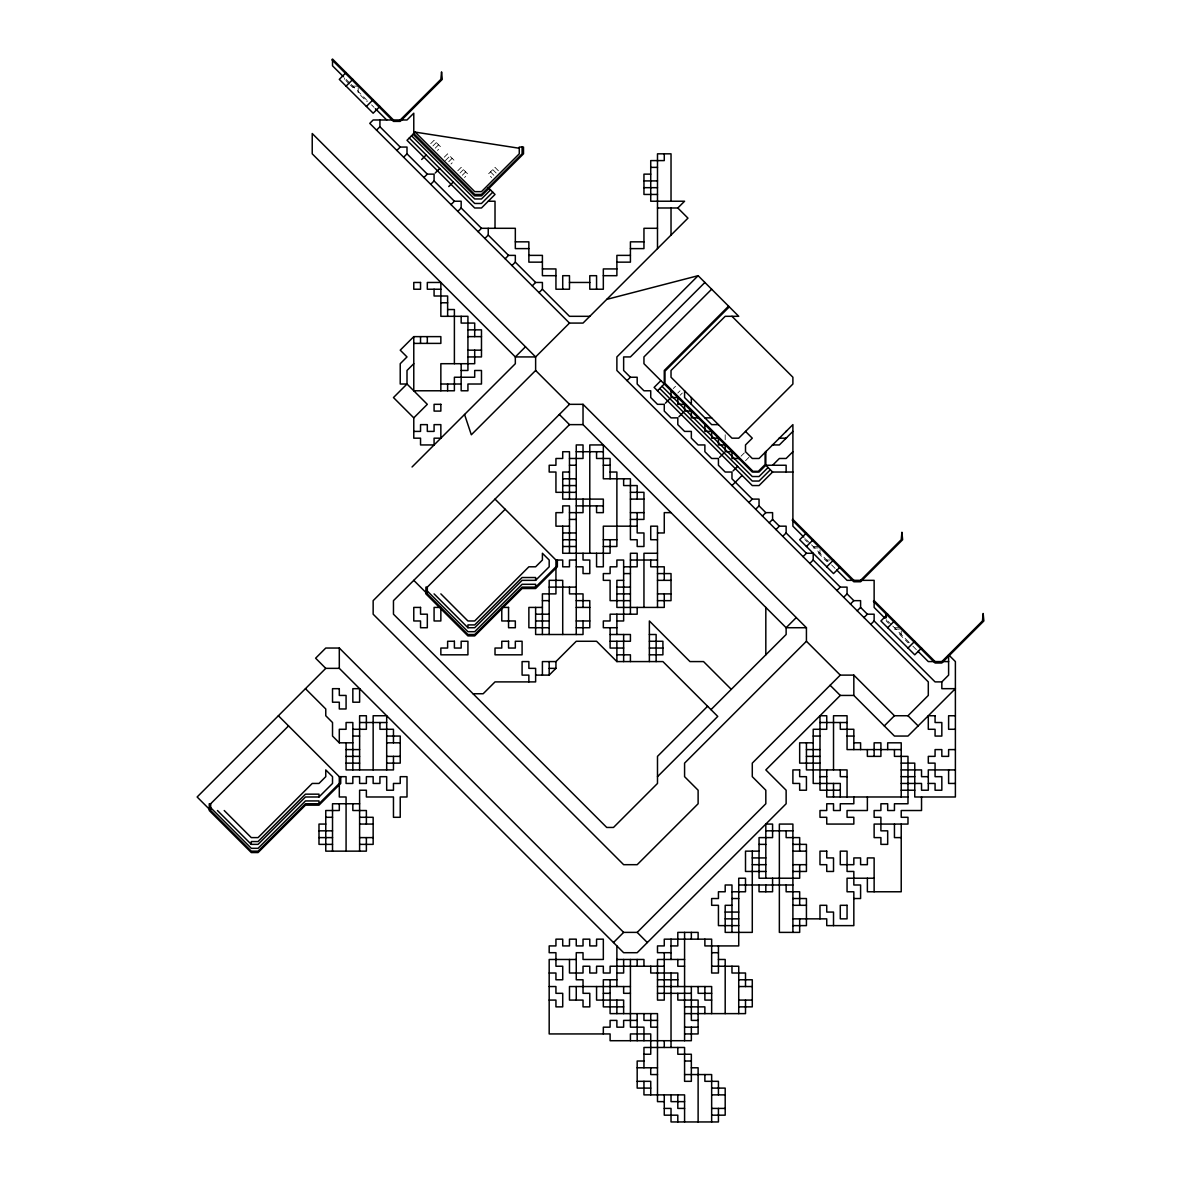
<?xml version="1.0" encoding="UTF-8"?>
<svg xmlns="http://www.w3.org/2000/svg" width="1181" height="1181" viewBox="0 0 1181 1181"><rect width="100%" height="100%" fill="white"/><g stroke="black" fill="none" stroke-linecap="round" stroke-linejoin="round"><path stroke-width="0.75" stroke-dasharray="5 3.75" d="M430.696 143.669L434.077 140.288L440.853 147.064L437.472 150.445M432.955 145.927L436.335 142.547M435.213 148.186L438.594 144.805M444.233 157.221L447.629 153.825L454.39 160.601L451.009 163.982M445.37 160.601L449.887 156.084M448.75 161.723L452.131 158.343M457.785 170.758L461.166 167.377L467.927 174.138L464.546 177.519M460.029 173.017L463.424 169.621M462.288 175.275L465.683 171.88M673.288 388.519L675.547 386.276M677.805 393.037L680.064 390.778M680.064 395.295L682.323 393.037M740.989 456.22L744.384 452.84M745.506 460.738L748.887 457.357M352.839 86.124L357.917 86.124M366.376 101.079L367.793 101.079M813.207 546.493L818.285 546.493M813.207 547.91L818.566 547.91M826.744 560.03L830.125 560.03M828.161 561.447L826.744 561.447L818.566 553.269L818.566 551.852M894.445 627.731L899.523 627.731M894.445 629.148L899.804 629.148M909.4 642.685L907.982 642.685L899.804 634.507L899.804 633.09M498.397 170.758L495.016 167.377L488.24 174.138L491.636 177.519M492.757 169.621L496.138 173.017M490.499 171.88L493.879 175.275M346.077 79.363L350.58 83.881M351.156 84.442L366.376 99.676M371.572 104.858L374.097 107.382M806.431 539.732L810.24 543.526M811.509 544.795L830.287 563.588M831.586 564.872L835.454 568.74M887.684 620.97L891.493 624.779M892.762 626.048L911.54 644.826M912.824 646.11L916.692 649.978M345.826 80.529L349.34 84.028M350.506 85.209L352.839 87.542L358.197 87.542L358.197 92.9L365.209 99.913M807.361 542.064L805.029 539.732L805.029 538.315M888.599 623.302L886.267 620.97L886.267 619.553M901.221 631.126L901.221 634.507M819.983 549.874L819.983 553.269M725.193 434.785L725.193 439.863M344.66 77.946L344.66 79.363"/><path stroke-width="1.5" d="M346.077 72.587L339.301 79.363L373.152 113.214L379.928 106.438M346.077 86.124L352.839 79.363M366.376 106.438L373.152 99.676M376.532 130.131L379.928 126.751L379.928 119.975M400.226 119.975L440.853 79.363L441.561 71.879L442.27 79.363L400.226 121.392L393.465 121.392L331.831 59.759L332.525 59.05L393.465 119.975M396.846 150.445L400.226 147.064L407.002 147.064L407.002 153.825L427.315 174.138L434.077 174.138L434.077 180.914L454.39 201.228L461.166 201.228L461.166 207.989L481.479 228.302L515.329 228.302L515.329 248.615L528.867 248.615M519.271 148.26L415.181 132.11L407.002 140.288L474.703 207.989L481.479 207.989L495.016 194.452L488.24 187.676M403.622 157.221L407.002 153.825M421.676 159.479L426.179 154.962M423.935 177.519L427.315 174.138M435.213 173.017L439.731 168.499M430.696 184.295L434.077 180.914M448.75 186.554L453.268 182.036M451.009 204.608L454.39 201.228M457.785 211.369L461.166 207.989M657.492 207.989L677.805 207.989L687.962 218.145L583.03 323.077L569.478 323.077L369.771 123.37L373.152 119.975L407.002 119.975L413.778 113.214L413.778 133.527L474.703 194.452L481.479 194.452L522.091 153.825L522.091 147.064L523.508 147.064L523.508 153.825L481.479 195.869L474.703 195.869L413.07 134.221M490.499 189.934L481.479 198.969L474.703 198.969L411.519 135.771M492.757 192.193L481.479 203.472L474.703 203.472L409.261 138.029M478.084 231.683L481.479 228.302M484.86 238.459L488.24 235.078L488.24 228.302M413.778 343.391L440.853 343.391L440.853 336.629L413.778 336.629L400.226 350.166L407.002 356.928L400.226 363.704L400.226 384.017L407.002 384.017L427.315 404.33L413.778 417.867L413.778 438.181L420.539 438.181L420.539 444.942L434.077 444.942L434.077 438.181L440.853 438.181L440.853 424.629L434.077 424.629L434.077 431.405L427.315 431.405L427.315 424.629L420.539 424.629L420.539 431.405L413.778 431.405M505.173 258.772L508.553 255.376L515.329 255.376L515.329 262.152L535.628 282.466L542.404 282.466L542.404 289.227L569.478 316.316L589.791 316.316M413.778 363.704L407.002 370.48L407.002 384.017L393.465 397.554L413.778 417.867M511.934 265.533L515.329 262.152M532.247 285.846L535.628 282.466M539.023 292.622L542.404 289.227M525.486 346.771L515.329 356.928L515.329 363.704L412.051 466.982M677.805 207.989L684.581 201.228L650.731 201.228L650.731 160.601L664.268 160.601L664.268 153.825M569.478 323.077L535.628 356.928L515.329 356.928L312.227 153.825L312.227 133.527L535.628 356.928L535.628 370.48L471.322 434.785L464.546 414.472M569.478 404.33L373.152 600.657L373.152 614.194L623.642 864.684L637.179 864.684L698.119 803.759L698.119 790.222L684.581 776.67L684.581 763.133L806.431 641.268L806.431 627.731L583.03 404.33L569.478 404.33L535.628 370.48M731.969 316.301L792.894 377.241L792.894 384.017L738.73 438.181L731.969 438.181L671.029 377.241L671.029 370.48L725.208 316.301L738.73 316.301L698.119 275.69L616.881 356.928L616.881 370.48L928.296 681.895L928.296 695.432L907.982 715.745L894.445 715.745L853.833 675.119L840.282 675.119L752.282 763.133L752.282 776.67L765.819 790.222L765.819 803.759L637.179 932.385L623.642 932.385L339.301 648.044L325.764 648.044L315.607 658.201L325.764 668.357L339.301 668.357L623.642 952.698L637.179 952.698L786.133 803.759L786.133 790.222L765.819 769.909L840.282 695.432L853.833 695.432L894.445 736.058L907.982 736.058L955.385 688.671L941.833 688.671L941.833 681.895L948.609 675.119L948.609 654.82L955.385 661.581L955.385 796.983L914.758 796.983L914.758 763.133L901.221 763.133M704.88 282.466L630.418 356.928L623.642 356.928L623.642 370.48L630.418 377.241L637.179 377.241L637.179 384.017L643.955 390.778L650.731 390.778L650.731 397.554L657.492 404.33L664.268 404.33L664.268 411.091L671.029 417.867L677.805 417.867L677.805 424.629L684.581 431.405L691.343 431.405L691.343 438.181L698.119 444.942L704.88 444.942L704.88 451.718L711.656 458.479L718.432 458.479L718.432 465.255L725.193 472.031L731.969 472.031L731.969 478.792L752.282 499.105L759.043 499.105L759.043 505.881L765.819 512.643L772.581 512.643L772.581 519.419L779.357 526.18L786.133 526.18L786.133 532.956L806.431 553.269L813.207 553.269L813.207 560.03L840.282 587.119L847.057 587.119L847.057 593.881L853.833 600.657L860.595 600.657L860.595 607.418L867.371 614.194L874.132 614.194L874.132 620.97L935.072 681.895L941.833 681.895M325.764 668.357L197.138 796.983L209.258 809.118M806.431 627.731L786.133 627.731L583.03 424.629L569.478 424.629L393.465 600.657L393.465 614.194L606.724 827.453L613.485 827.453L657.492 783.446L657.492 756.371L707.596 706.268M711.656 289.227L643.955 356.928L643.955 363.704L752.282 472.031L759.043 472.031L765.819 465.255L786.133 465.255L786.133 472.031M627.037 380.622L630.418 377.241M339.301 783.446L318.988 803.759L305.451 803.759L258.063 851.147L251.287 851.147L210.676 810.52L210.676 803.759L288.533 725.902M555.941 566.806L535.628 587.119L522.091 587.119L474.703 634.507L467.927 634.507L427.315 593.881L427.315 587.119L505.173 509.262M728.588 306.159L664.268 370.48L664.268 384.017L657.492 390.778M729.282 306.868L664.977 371.174L664.977 383.308L752.976 471.322L758.335 471.322L765.111 464.546L765.111 452.412M660.888 380.622L654.112 387.398L752.282 485.568L759.043 485.568L772.581 472.031L792.894 472.031M665.39 403.193L669.907 398.676M678.927 416.731L683.445 412.228M217.437 810.52L251.287 844.371L258.063 844.371L305.451 796.983L318.988 796.983L332.525 783.446L332.525 776.67L325.764 769.909L325.764 776.67L318.988 783.446L312.227 783.446L258.063 837.609L251.287 837.609L224.213 810.52M434.077 593.881L467.927 627.731L474.703 627.731L522.091 580.343L535.628 580.343L549.18 566.806L549.18 560.03L542.404 553.269L542.404 560.03L535.628 566.806L528.867 566.806L474.703 620.97L467.927 620.97L440.853 593.881M719.554 457.357L724.071 452.84M733.091 470.894L737.608 466.377M542.404 675.119L542.404 661.581L555.941 661.581L576.254 641.268L596.567 641.268L616.881 661.581L662.91 661.581L717.753 716.424L657.492 776.67M731.969 485.568L742.126 475.412M535.628 675.119L549.18 675.119L555.941 668.357L555.941 661.581M792.894 431.405L779.357 444.942L772.581 444.942M768.078 467.514L759.043 476.534L752.282 476.534L662.01 386.276M772.581 465.255L779.357 458.479L786.133 458.479L792.894 451.718M770.337 469.772L759.043 481.051L752.282 481.051L659.751 388.519M748.887 502.486L752.282 499.105M755.663 509.262L759.043 505.881M762.424 516.023L765.819 512.643M769.2 522.799L772.581 519.419M775.976 529.575L779.357 526.18M782.737 536.336L786.133 532.956M806.431 532.956L799.67 539.732L833.52 573.582L840.282 566.806M806.431 546.493L813.207 539.732M803.05 556.65L806.431 553.269M809.826 563.426L813.207 560.03M826.744 566.806L833.52 560.03M796.274 617.574L786.133 627.731L786.133 634.507L710.977 709.648M836.901 590.5L840.282 587.119M843.677 597.276L847.057 593.881M860.595 580.343L901.221 539.732L901.93 532.247L902.624 539.732L860.595 581.761L853.833 581.761L792.185 520.112L792.894 519.419L853.833 580.343M850.438 604.037L853.833 600.657M857.214 610.813L860.595 607.418M863.975 617.574L867.371 614.194M870.751 624.35L874.132 620.97M887.684 614.194L880.908 620.97L914.758 654.82L921.534 648.044M887.684 627.731L894.445 620.97M613.485 942.541L623.642 932.385M907.982 648.044L914.758 641.268M941.833 661.581L982.459 620.97L983.168 613.485L983.862 620.97L941.833 662.999L935.072 662.999L873.438 601.365L874.132 600.657L935.072 661.581M884.289 725.902L894.445 715.745M606.724 299.384L698.119 275.69M522.091 147.064L519.271 147.064L519.271 153.825L481.479 191.632L474.703 191.632L415.181 132.11M650.731 167.377L657.492 167.377M650.731 174.138L643.955 174.138L643.955 194.452L657.492 194.452M643.955 180.914L657.492 180.914M643.955 187.676L657.492 187.676M488.24 201.228L495.016 201.228L495.016 228.302M657.492 228.302L643.955 228.302L643.955 248.615L630.418 248.615M515.329 241.839L528.867 241.839L528.867 262.152L542.404 262.152M643.955 241.839L630.418 241.839L630.418 262.152L616.881 262.152M528.867 255.376L542.404 255.376L542.404 275.69L555.941 275.69M630.418 255.376L616.881 255.376L616.881 275.69L603.329 275.69M542.404 268.928L555.941 268.928L555.941 289.227L569.478 289.227L569.478 275.69L562.717 275.69L562.717 289.227M616.881 268.928L603.329 268.928L603.329 289.227L589.791 289.227L589.791 275.69L596.567 275.69L596.567 289.227M569.478 282.466L589.791 282.466M440.853 289.227L427.315 289.227L427.315 282.466L440.853 282.466L440.853 316.316L467.927 316.316L467.927 370.48L461.166 370.48M440.853 302.779L447.629 302.779M447.629 309.54L454.39 309.54L454.39 363.704M467.927 329.853L481.479 329.853L481.479 356.928L467.927 356.928M467.927 336.629L481.479 336.629M467.927 350.166L481.479 350.166M440.853 384.017L461.166 384.017M698.119 417.867L691.343 417.867L691.343 411.091L684.581 411.091L684.581 404.33L677.805 404.33L677.805 397.554L671.029 397.554L671.029 390.778M704.88 417.867L711.656 417.867M718.432 424.629L711.656 424.629L684.581 397.554L684.581 390.778M785.705 431.833L786.546 430.976M779.357 438.181L786.133 438.181M778.929 438.594L779.785 437.752M785.705 438.594L786.546 437.752M772.167 445.37L773.009 444.514M576.254 451.718L603.329 451.718M765.391 452.131L766.233 451.29M569.478 458.479L583.03 458.479L583.03 444.942L576.254 444.942L576.254 634.507M738.73 458.479L731.969 458.479L731.969 451.718L725.193 451.718L725.193 444.942L718.432 444.942L718.432 438.181L711.656 438.181L711.656 431.405L704.88 431.405L704.88 424.629M569.478 465.255L576.254 465.255M603.329 465.255L610.105 465.255M569.478 472.031L562.717 472.031L562.717 499.105L603.329 499.105L603.329 512.643L596.567 512.643L596.567 505.881M610.105 472.031L616.881 472.031L616.881 546.493L603.329 546.493M562.717 478.792L576.254 478.792M562.717 485.568L576.254 485.568M576.254 492.329L555.941 492.329L555.941 472.031L549.18 472.031L549.18 465.255L555.941 465.255L555.941 458.479L562.717 458.479L562.717 451.718L569.478 451.718L569.478 499.105M630.418 492.329L643.955 492.329L643.955 519.419L630.418 519.419M630.418 499.105L643.955 499.105M576.254 505.881L603.329 505.881M569.478 512.643L583.03 512.643L583.03 499.105M630.418 512.643L643.955 512.643M671.029 512.643L664.268 512.643L664.268 532.956L657.492 532.956M569.478 519.419L576.254 519.419M569.478 526.18L555.941 526.18L555.941 512.643L562.717 512.643L562.717 505.881L569.478 505.881L569.478 553.269M637.179 526.18L603.329 526.18L603.329 566.806L596.567 566.806L596.567 553.269M562.717 532.956L576.254 532.956M562.717 539.732L576.254 539.732M603.329 539.732L616.881 539.732M657.492 539.732L650.731 539.732L650.731 526.18L657.492 526.18L657.492 607.418M562.717 546.493L576.254 546.493M657.492 553.269L643.955 553.269L643.955 607.418M495.016 499.105L555.941 560.03L562.717 560.03L562.717 566.806L569.478 566.806L569.478 560.03L576.254 560.03M630.418 560.03L657.492 560.03M576.254 566.806L583.03 566.806L583.03 573.582L589.791 573.582L589.791 560.03L583.03 560.03L583.03 553.269M623.642 566.806L637.179 566.806L637.179 553.269L630.418 553.269L630.418 614.194M623.642 573.582L630.418 573.582M657.492 573.582L671.029 573.582L671.029 600.657L657.492 600.657M623.642 580.343L616.881 580.343L616.881 607.418L664.268 607.418L664.268 593.881M657.492 580.343L671.029 580.343M427.315 587.119L425.898 587.119L425.898 593.881L467.927 635.909L474.703 635.909L522.091 588.522L535.628 588.522L557.358 566.806L557.358 560.03M549.18 587.119L576.254 587.119M616.881 587.119L630.418 587.119M616.881 593.881L630.418 593.881M657.492 593.881L671.029 593.881M542.404 600.657L549.18 600.657M576.254 600.657L589.791 600.657L589.791 627.731L576.254 627.731M630.418 600.657L610.105 600.657L610.105 580.343L603.329 580.343L603.329 573.582L610.105 573.582L610.105 566.806L616.881 566.806L616.881 560.03L623.642 560.03L623.642 620.97L616.881 620.97M439.155 607.418L434.077 607.418L434.077 620.97L440.853 620.97L440.853 607.418M542.404 607.418L528.867 607.418L528.867 627.731L549.18 627.731M576.254 607.418L589.791 607.418M535.628 614.194L549.18 614.194M535.628 620.97L549.18 620.97M576.254 620.97L589.791 620.97M616.881 627.731L603.329 627.731L603.329 620.97L610.105 620.97L610.105 614.194L637.179 614.194L637.179 607.418M610.105 634.507L630.418 634.507L630.418 641.268L610.105 641.268M649.373 634.507L656.134 634.507L656.134 661.581M649.373 641.268L662.91 641.268L662.91 654.82L649.373 654.82M623.642 648.044L610.105 648.044L610.105 627.731M649.373 648.044L662.91 648.044M616.881 654.82L630.418 654.82L630.418 661.581M948.609 661.581L928.296 661.581L917.977 651.262M549.18 668.357L555.941 668.357M473.005 693.749L483.162 693.749L495.016 681.895L535.628 681.895L535.628 668.357L528.867 668.357L528.867 661.581L522.091 661.581L522.091 675.119L528.867 675.119L528.867 681.895M955.385 715.745L948.609 715.745L948.609 729.282L955.385 729.282M359.615 722.521L386.689 722.521M819.983 722.521L847.057 722.521M352.839 729.282L366.376 729.282L366.376 715.745L359.615 715.745L359.615 769.909M352.839 736.058L359.615 736.058M386.689 736.058L400.226 736.058L400.226 763.133L386.689 763.133M813.207 736.058L819.983 736.058M847.057 736.058L853.833 736.058M305.451 688.671L325.764 708.969L325.764 715.745L332.525 722.521L332.525 736.058L339.301 742.819L352.839 742.819M386.689 742.819L400.226 742.819M813.207 742.819L799.67 742.819L799.67 763.133L819.983 763.133M853.833 742.819L860.595 742.819L860.595 749.595M346.077 749.595L359.615 749.595M806.431 749.595L819.983 749.595M901.221 749.595L847.057 749.595L847.057 715.745L833.52 715.745L833.52 769.909M955.385 749.595L948.609 749.595L948.609 756.371L941.833 756.371L941.833 749.595L935.072 749.595L935.072 756.371L928.296 756.371L928.296 763.133L935.072 763.133L935.072 776.67L941.833 776.67L941.833 790.222L935.072 790.222L935.072 783.446L928.296 783.446M346.077 756.371L359.615 756.371M386.689 756.371L400.226 756.371M806.431 756.371L819.983 756.371M346.077 763.133L359.615 763.133M901.221 769.909L921.534 769.909L921.534 776.67L928.296 776.67M955.385 769.909L928.296 769.909L928.296 790.222L921.534 790.222L921.534 783.446L901.221 783.446M278.376 715.745L339.301 776.67L346.077 776.67L346.077 783.446L352.839 783.446L352.839 776.67L359.615 776.67L359.615 783.446L366.376 783.446L366.376 776.67L373.152 776.67L373.152 783.446L379.928 783.446L379.928 776.67L386.689 776.67L386.689 790.222L393.465 790.222L393.465 783.446L400.226 783.446L400.226 776.67L407.002 776.67L407.002 796.983L400.226 796.983L400.226 817.296L393.465 817.296L393.465 796.983L366.376 796.983L366.376 790.222L359.615 790.222L359.615 851.147M819.983 776.67L826.744 776.67M847.057 776.67L840.282 776.67L840.282 769.909M901.221 776.67L914.758 776.67M955.385 783.446L948.609 783.446L948.609 769.909M840.282 790.222L819.983 790.222L819.983 715.745L826.744 715.745L826.744 729.282L813.207 729.282L813.207 783.446L840.282 783.446L840.282 796.983M901.221 790.222L914.758 790.222M907.982 796.983L826.744 796.983L826.744 769.909M210.676 803.759L209.258 803.759L209.258 810.52L251.287 852.564L258.063 852.564L305.451 805.162L318.988 805.162L340.719 783.446L340.719 776.67M359.615 803.759L332.525 803.759L332.525 851.147M325.764 817.296L332.525 817.296M359.615 817.296L373.152 817.296L373.152 844.371L359.615 844.371M325.764 824.072L318.988 824.072L318.988 844.371L332.525 844.371M359.615 824.072L373.152 824.072M318.988 830.833L332.525 830.833M765.819 830.833L792.894 830.833M318.988 837.609L332.525 837.609M359.615 837.609L373.152 837.609M901.221 837.609L894.445 837.609L894.445 824.072M759.043 844.371L765.819 844.371M792.894 844.371L806.431 844.371L806.431 871.46L792.894 871.46M759.043 851.147L745.506 851.147L745.506 871.46L765.819 871.46M792.894 851.147L806.431 851.147M752.282 857.923L765.819 857.923M752.282 864.684L765.819 864.684M792.894 864.684L806.431 864.684M874.132 878.221L847.057 878.221L847.057 891.773L853.833 891.773L853.833 925.624L826.744 925.624L826.744 918.848L792.894 918.848M738.73 884.997L792.894 884.997M731.969 891.773L745.506 891.773L745.506 878.221L738.73 878.221L738.73 945.922L704.88 945.922L704.88 939.161M731.969 898.534L738.73 898.534M792.894 898.534L806.431 898.534L806.431 925.624L792.894 925.624M853.833 898.534L860.595 898.534L860.595 884.997L853.833 884.997L853.833 871.46L847.057 871.46L847.057 851.147L840.282 851.147L840.282 864.684L853.833 864.684L853.833 857.923L860.595 857.923L860.595 864.684L867.371 864.684L867.371 857.923L874.132 857.923L874.132 891.773M731.969 905.31L725.193 905.31L725.193 932.385L752.282 932.385L752.282 851.147M792.894 905.31L806.431 905.31M725.193 912.072L738.73 912.072M725.193 918.848L738.73 918.848M738.73 925.624L718.432 925.624L718.432 905.31L711.656 905.31L711.656 898.534L718.432 898.534L718.432 891.773L725.193 891.773L725.193 884.997L731.969 884.997L731.969 932.385M671.029 945.922L677.805 945.922L677.805 932.385L698.119 932.385L698.119 939.161M671.029 952.698L657.492 952.698L657.492 945.922L664.268 945.922L664.268 939.161L711.656 939.161L711.656 973.011L718.432 973.011L718.432 945.922M711.656 952.698L718.432 952.698M576.254 959.474L549.18 959.474L549.18 1033.936L610.105 1033.936L610.105 1040.712L691.343 1040.712L691.343 1027.175M616.881 959.474L643.955 959.474L643.955 966.235M684.581 959.474L657.492 959.474L657.492 1000.086L664.268 1000.086L664.268 952.698M718.432 959.474L725.193 959.474L725.193 1013.623M664.268 966.235L610.105 966.235L610.105 973.011L603.329 973.011L603.329 966.235L596.567 966.235L596.567 973.011L589.791 973.011L589.791 966.235L583.03 966.235L583.03 973.011L569.478 973.011L569.478 959.474M684.581 966.235L677.805 966.235L677.805 959.474M711.656 966.235L738.73 966.235L738.73 1013.623M549.18 973.011L555.941 973.011L555.941 979.772L562.717 979.772L562.717 966.235L555.941 966.235L555.941 952.698L549.18 952.698L549.18 945.922L555.941 945.922L555.941 939.161L562.717 939.161L562.717 945.922L569.478 945.922L569.478 939.161L576.254 939.161L576.254 945.922L583.03 945.922L583.03 939.161L589.791 939.161L589.791 945.922L596.567 945.922L596.567 939.161L603.329 939.161L603.329 959.474L583.03 959.474L583.03 952.698L576.254 952.698L576.254 979.772L583.03 979.772L583.03 993.324L589.791 993.324L589.791 1006.862L583.03 1006.862L583.03 1000.086L569.478 1000.086L569.478 986.548L630.418 986.548M616.881 973.011L623.642 973.011L623.642 959.474M616.881 979.772L603.329 979.772L603.329 1006.862L623.642 1006.862M657.492 979.772L677.805 979.772M738.73 979.772L752.282 979.772L752.282 1006.862L738.73 1006.862M549.18 986.548L555.941 986.548L555.941 993.324L562.717 993.324L562.717 1006.862L555.941 1006.862L555.941 1000.086L549.18 1000.086M657.492 986.548L711.656 986.548L711.656 1013.623M738.73 986.548L752.282 986.548M603.329 993.324L610.105 993.324M630.418 993.324L623.642 993.324L623.642 986.548M657.492 993.324L691.343 993.324M711.656 993.324L698.119 993.324L698.119 986.548M711.656 1000.086L704.88 1000.086L704.88 986.548M738.73 1000.086L752.282 1000.086M684.581 1006.862L704.88 1006.862L704.88 1013.623M684.581 1013.623L745.506 1013.623L745.506 1000.086M637.179 1020.399L623.642 1020.399L623.642 1027.175L616.881 1027.175L616.881 1020.399L610.105 1020.399L610.105 1027.175L603.329 1027.175L603.329 1033.936M657.492 1020.399L643.955 1020.399L643.955 1013.623M698.119 1020.399L691.343 1020.399L691.343 986.548M657.492 1027.175L650.731 1027.175L650.731 1013.623M684.581 1027.175L698.119 1027.175M684.581 1033.936L698.119 1033.936L698.119 1000.086L677.805 1000.086L677.805 993.324M643.955 1054.249L650.731 1054.249L650.731 1033.936L630.418 1033.936L630.418 1040.712M643.955 1061.025L637.179 1061.025L637.179 1088.1L650.731 1088.1M684.581 1061.025L691.343 1061.025M637.179 1067.786L657.492 1067.786M691.343 1067.786L698.119 1067.786L698.119 1121.95M657.492 1074.562L650.731 1074.562L650.731 1067.786M684.581 1074.562L711.656 1074.562L711.656 1121.95M637.179 1081.324L650.731 1081.324L650.731 1094.876M711.656 1088.1L725.193 1088.1L725.193 1115.174L711.656 1115.174M711.656 1094.876L725.193 1094.876M664.268 1101.637L657.492 1101.637L657.492 1013.623L610.105 1013.623L610.105 979.772M684.581 1101.637L671.029 1101.637L671.029 1094.876M664.268 1108.413L671.029 1108.413L671.029 1121.95L718.432 1121.95L718.432 1108.413M684.581 1108.413L677.805 1108.413L677.805 1094.876M711.656 1108.413L725.193 1108.413M745.506 431.405L752.282 438.181L745.506 444.942L745.506 451.718L752.282 458.479L759.043 458.479L792.894 424.629L792.894 526.18L803.818 537.104M772.581 472.031L765.819 465.255L765.819 451.718M343.45 76.735L332.525 65.826L332.525 60.467M375.351 108.637L386.689 119.975M836.738 570.024L847.057 580.343L874.132 580.343L874.132 607.418L885.056 618.342M379.928 126.751L400.226 147.064M488.24 235.078L508.553 255.376M907.982 715.745L918.139 725.902M806.431 641.268L840.282 675.119M559.336 414.472L569.478 424.629M830.125 685.275L840.282 695.432M731.29 689.35L703.536 661.581L689.984 661.581L649.373 620.97L649.373 661.581M427.315 591.061L467.927 631.687L474.703 631.687L522.091 584.3L535.628 584.3L535.628 587.119M413.778 580.343L426.666 593.246M637.179 932.385L647.336 942.541M210.676 807.701L251.287 848.327L258.063 848.327L305.451 800.939L318.988 800.939L318.988 803.759M921.534 796.983L921.534 810.52L901.221 810.52L901.221 817.296L907.982 817.296L907.982 824.072L874.132 824.072L874.132 837.609L880.908 837.609L880.908 844.371L887.684 844.371L887.684 830.833L880.908 830.833L880.908 817.296L874.132 817.296L874.132 810.52L880.908 810.52L880.908 803.759L887.684 803.759L887.684 810.52L894.445 810.52L894.445 803.759L907.982 803.759L907.982 756.371L894.445 756.371L894.445 749.595M901.221 796.983L901.221 742.819L887.684 742.819L887.684 749.595M901.221 824.072L901.221 891.773L867.371 891.773L867.371 878.221M886.267 614.194L886.267 617.766M874.132 756.371L874.132 742.819L880.908 742.819L880.908 756.371L867.371 756.371L867.371 749.595M867.371 796.983L867.371 810.52L847.057 810.52L847.057 817.296L853.833 817.296L853.833 824.072L826.744 824.072L826.744 817.296L819.983 817.296L819.983 810.52L826.744 810.52L826.744 803.759L833.52 803.759L833.52 810.52L840.282 810.52L840.282 803.759L853.833 803.759L853.833 796.983M853.833 675.119L853.833 695.432M853.833 749.595L853.833 729.282L840.282 729.282L840.282 722.521M847.057 796.983L847.057 769.909L806.431 769.909L806.431 742.819M833.52 783.446L833.52 796.983M833.52 925.624L833.52 912.072L826.744 912.072L826.744 905.31L819.983 905.31L819.983 918.848M799.67 851.147L799.67 837.609L786.133 837.609L786.133 830.833M799.67 864.684L799.67 878.221L759.043 878.221L759.043 837.609L772.581 837.609L772.581 824.072L765.819 824.072L765.819 878.221M799.67 905.31L799.67 891.773L786.133 891.773L786.133 884.997M799.67 918.848L799.67 932.385L779.357 932.385L779.357 824.072L792.894 824.072L792.894 932.385M772.581 878.221L772.581 891.773L759.043 891.773L759.043 884.997M765.819 607.418L765.819 654.82M765.819 884.997L765.819 891.773M745.506 986.548L745.506 973.011L731.969 973.011L731.969 966.235M718.432 1094.876L718.432 1081.324L704.88 1081.324L704.88 1074.562M691.343 397.554L691.343 404.33M691.343 932.385L691.343 939.161M684.581 932.385L684.581 1040.712M684.581 1121.95L684.581 1094.876L643.955 1094.876L643.955 1081.324M677.805 986.548L677.805 973.011L650.731 973.011L650.731 966.235M677.805 1047.473L677.805 1054.249L691.343 1054.249L691.343 1081.324L684.581 1081.324L684.581 1047.473L643.955 1047.473L643.955 1067.786M677.805 1121.95L677.805 1115.174L664.268 1115.174L664.268 1094.876M671.029 201.228L671.029 153.825L657.492 153.825L657.492 248.615M671.029 207.989L671.029 235.078M671.029 939.161L671.029 959.474M671.029 973.011L671.029 1047.473M664.268 580.343L664.268 566.806L650.731 566.806L650.731 560.03M664.268 1040.712L664.268 1047.473M643.955 1040.712L643.955 1027.175L630.418 1027.175L630.418 959.474M637.179 499.105L637.179 485.568L623.642 485.568L623.642 478.792M637.179 512.643L637.179 532.956L643.955 532.956L643.955 546.493L637.179 546.493L637.179 539.732L630.418 539.732L630.418 478.792L603.329 478.792L603.329 444.942L589.791 444.942L589.791 553.269M637.179 959.474L637.179 966.235M637.179 1013.623L637.179 1040.712M623.642 634.507L623.642 661.581M623.642 1013.623L623.642 1000.086L596.567 1000.086L596.567 986.548M616.881 614.194L616.881 634.507M616.881 641.268L616.881 661.581M616.881 945.922L616.881 986.548M616.881 1000.086L616.881 1013.623M610.105 478.792L610.105 458.479L596.567 458.479L596.567 451.718M610.105 539.732L610.105 553.269L562.717 553.269L562.717 526.18M583.03 404.33L583.03 424.629M583.03 607.418L583.03 593.881L569.478 593.881L569.478 587.119M583.03 620.97L583.03 634.507L535.628 634.507L535.628 607.418M576.254 986.548L576.254 1000.086M562.717 634.507L562.717 580.343L549.18 580.343L549.18 634.507M555.941 560.03L555.941 593.881L542.404 593.881L542.404 634.507M549.18 661.581L549.18 675.119M535.628 580.343L535.628 577.524L522.091 577.524L474.703 624.911L467.927 624.911L467.927 627.731M474.703 336.629L474.703 323.077L461.166 323.077L461.166 316.316M474.703 350.166L474.703 363.704L440.853 363.704L440.853 390.778M461.166 363.704L461.166 390.778L467.927 390.778L467.927 384.017L481.479 384.017L481.479 370.48L474.703 370.48L474.703 377.241L454.39 377.241L454.39 390.778L413.778 390.778L413.778 336.629M447.629 316.316L447.629 296.003L434.077 296.003L434.077 289.227M447.629 384.017L447.629 390.778M427.315 336.629L427.315 343.391M420.539 336.629L420.539 343.391M393.465 742.819L393.465 729.282L379.928 729.282L379.928 722.521M393.465 756.371L393.465 769.909L346.077 769.909L346.077 742.819M386.689 769.909L386.689 715.745L373.152 715.745L373.152 769.909M366.376 824.072L366.376 810.52L352.839 810.52L352.839 803.759M366.376 837.609L366.376 851.147L325.764 851.147L325.764 810.52L339.301 810.52L339.301 803.759M352.839 769.909L352.839 722.521L346.077 722.521L346.077 729.282L339.301 729.282L339.301 742.819M346.077 851.147L346.077 796.983L339.301 796.983L339.301 776.67M339.301 648.044L339.301 668.357M318.988 796.983L318.988 794.163L305.451 794.163L258.063 841.551L251.287 841.551L251.287 844.371M420.539 282.466L413.778 282.466L413.778 289.227L420.539 289.227L420.539 282.466M440.853 404.33L434.077 404.33L434.077 411.091L440.853 411.091L440.853 404.33M420.539 607.418L413.778 607.418L413.778 620.97L420.539 620.97L420.539 627.731L427.315 627.731L427.315 614.194L420.539 614.194L420.539 607.418M508.553 607.418L501.777 607.418L501.777 620.97L515.329 620.97L515.329 627.731L508.553 627.731L508.553 607.418M454.39 641.268L447.629 641.268L447.629 648.044L440.853 648.044L440.853 654.82L467.927 654.82L467.927 641.268L461.166 641.268L461.166 648.044L454.39 648.044L454.39 641.268M508.553 641.268L501.777 641.268L501.777 648.044L495.016 648.044L495.016 654.82L522.091 654.82L522.091 641.268L515.329 641.268L515.329 648.044L508.553 648.044L508.553 641.268M339.301 688.671L332.525 688.671L332.525 702.208L339.301 702.208L339.301 708.969L346.077 708.969L346.077 695.432L339.301 695.432L339.301 688.671M359.615 688.671L352.839 688.671L352.839 702.208L359.615 702.208L359.615 688.671M935.072 715.745L928.296 715.745L928.296 729.282L935.072 729.282L935.072 736.058L941.833 736.058L941.833 722.521L935.072 722.521L935.072 715.745M799.67 769.909L792.894 769.909L792.894 783.446L799.67 783.446L799.67 790.222L806.431 790.222L806.431 776.67L799.67 776.67L799.67 769.909M826.744 851.147L819.983 851.147L819.983 864.684L826.744 864.684L826.744 871.46L833.52 871.46L833.52 857.923L826.744 857.923L826.744 851.147M847.057 905.31L840.282 905.31L840.282 918.848L847.057 918.848L847.057 905.31"/></g></svg>
